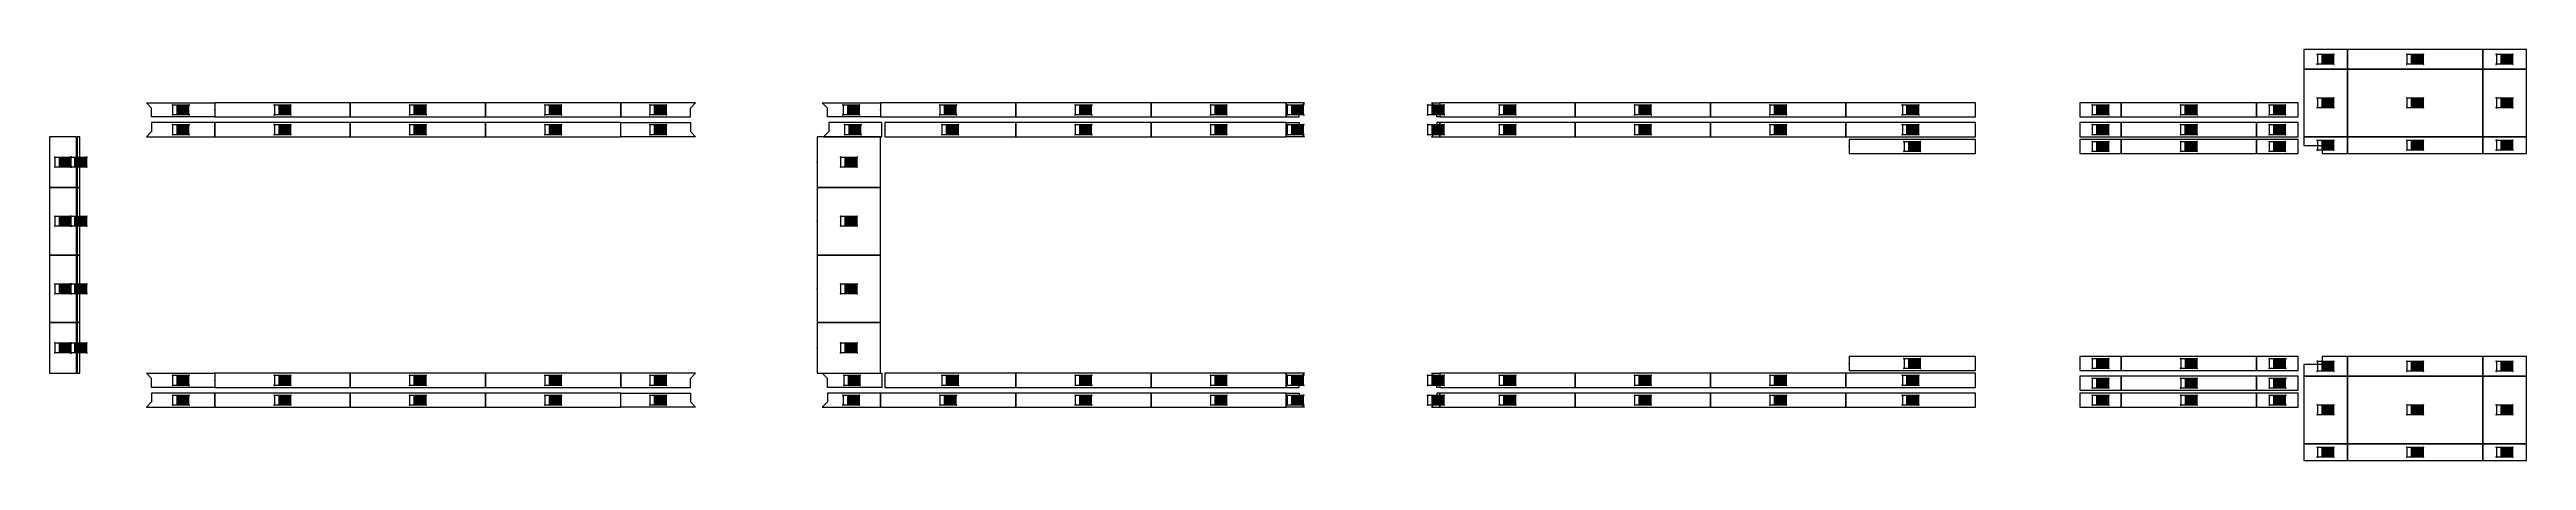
# Model space of a CAD drawing. Header units: millimetres. Extents: x -70132 to 394080, y -1879526 to 121974.
# Drawn here: x 188987 to 232927, y -121640 to -114345 of the extents above; entities that cross this region are included whole.
import ezdxf
from ezdxf.enums import TextEntityAlignment as Align

# ---------------------------------------------------------------- set-up
doc = ezdxf.new("R2010")
doc.units = ezdxf.units.MM
for name, color, linetype in [('009 - AHP_06_DATA_TEXT', 3, 'Continuous'), ('009 - AHP_06_PANEL_MAIN_COLOR_1', 3, 'Continuous'), ('009 - AHP_06_PANEL_SYMBOL_', 251, 'Continuous'), ('C0x_300HK_CODE_DEF_SUB', 250, 'Continuous')]:
    doc.layers.add(name, color=color, linetype=linetype)
doc.styles.add('Arial', font='arial.ttf', dxfattribs={"height": 1500})
doc.styles.get("Standard").update_dxf_attribs({"font": 'arial.ttf'})

# ---------------------------------------------------------------- blocks, each defined once
blk = doc.blocks.new('*U412')
at = {"layer": '009 - AHP_06_PANEL_MAIN_COLOR_1'}
blk.add_lwpolyline([(0, -125), (2400, -125), (2400, 125), (0, 125)], close=True, dxfattribs=at)
at = {"layer": '009 - AHP_06_PANEL_SYMBOL_'}
blk.add_point((0, 0), dxfattribs=at)
blk = doc.blocks.new('*U413')
at = {"layer": '009 - AHP_06_PANEL_MAIN_COLOR_1'}
blk.add_lwpolyline([(0, -125), (2400, -125), (2400, 125), (0, 125)], close=True, dxfattribs=at)
at = {"layer": '009 - AHP_06_PANEL_SYMBOL_'}
blk.add_point((0, 0), dxfattribs=at)
blk = doc.blocks.new('*U396')
at = {"layer": '009 - AHP_06_PANEL_MAIN_COLOR_1'}
blk.add_lwpolyline([(0, -125), (2400, -125), (2400, 125), (0, 125)], close=True, dxfattribs=at)
at = {"layer": '009 - AHP_06_PANEL_SYMBOL_'}
blk.add_point((0, 0), dxfattribs=at)
blk = doc.blocks.new('*U397')
at = {"layer": '009 - AHP_06_PANEL_MAIN_COLOR_1'}
blk.add_lwpolyline([(0, -125), (2400, -125), (2400, 125), (0, 125)], close=True, dxfattribs=at)
at = {"layer": '009 - AHP_06_PANEL_SYMBOL_'}
blk.add_point((0, 0), dxfattribs=at)
blk = doc.blocks.new('*U398')
at = {"layer": '009 - AHP_06_PANEL_MAIN_COLOR_1'}
blk.add_lwpolyline([(0, -125), (2400, -125), (2400, 125), (0, 125)], close=True, dxfattribs=at)
at = {"layer": '009 - AHP_06_PANEL_SYMBOL_'}
blk.add_point((0, 0), dxfattribs=at)
blk = doc.blocks.new('*U399')
at = {"layer": '009 - AHP_06_PANEL_MAIN_COLOR_1'}
blk.add_lwpolyline([(0, -125), (2400, -125), (2400, 125), (0, 125)], close=True, dxfattribs=at)
at = {"layer": '009 - AHP_06_PANEL_SYMBOL_'}
blk.add_point((0, 0), dxfattribs=at)
blk = doc.blocks.new('*U197')
at = {"layer": '009 - AHP_06_PANEL_MAIN_COLOR_1'}
blk.add_lwpolyline([(1217, -250), (0, -250), (0, 0), (1125, 0), (1125, -158)], close=True, dxfattribs=at)
blk = doc.blocks.new('*U198')
at = {"layer": '009 - AHP_06_PANEL_MAIN_COLOR_1'}
blk.add_lwpolyline([(1217, 250), (0, 250), (0, 0), (1125, 0), (1125, 158)], close=True, dxfattribs=at)
blk = doc.blocks.new('*U199')
at = {"layer": '009 - AHP_06_PANEL_MAIN_COLOR_1'}
blk.add_lwpolyline([(1327, 250), (0, 250), (0, 0), (1235, 0), (1235, 158)], close=True, dxfattribs=at)
blk = doc.blocks.new('*U200')
at = {"layer": '009 - AHP_06_PANEL_MAIN_COLOR_1'}
blk.add_lwpolyline([(1327, -250), (0, -250), (0, 0), (1235, 0), (1235, -158)], close=True, dxfattribs=at)
blk = doc.blocks.new('*U400')
at = {"layer": '009 - AHP_06_PANEL_MAIN_COLOR_1'}
blk.add_lwpolyline([(0, -125), (2400, -125), (2400, 125), (0, 125)], close=True, dxfattribs=at)
at = {"layer": '009 - AHP_06_PANEL_SYMBOL_'}
blk.add_point((0, 0), dxfattribs=at)
blk = doc.blocks.new('*U401')
at = {"layer": '009 - AHP_06_PANEL_MAIN_COLOR_1'}
blk.add_lwpolyline([(0, -125), (2400, -125), (2400, 125), (0, 125)], close=True, dxfattribs=at)
at = {"layer": '009 - AHP_06_PANEL_SYMBOL_'}
blk.add_point((0, 0), dxfattribs=at)
blk = doc.blocks.new('*U402')
at = {"layer": '009 - AHP_06_PANEL_MAIN_COLOR_1'}
blk.add_lwpolyline([(0, -125), (2400, -125), (2400, 125), (0, 125)], close=True, dxfattribs=at)
at = {"layer": '009 - AHP_06_PANEL_SYMBOL_'}
blk.add_point((0, 0), dxfattribs=at)
blk = doc.blocks.new('*U403')
at = {"layer": '009 - AHP_06_PANEL_MAIN_COLOR_1'}
blk.add_lwpolyline([(0, -125), (2325, -125), (2325, 125), (0, 125)], close=True, dxfattribs=at)
at = {"layer": '009 - AHP_06_PANEL_SYMBOL_'}
blk.add_point((0, 0), dxfattribs=at)
blk = doc.blocks.new('*U201')
at = {"layer": '009 - AHP_06_PANEL_MAIN_COLOR_1'}
blk.add_lwpolyline([(1034, -250), (0, -250), (0, 0), (942, 0), (942, -158)], close=True, dxfattribs=at)
blk = doc.blocks.new('*U202')
at = {"layer": '009 - AHP_06_PANEL_MAIN_COLOR_1'}
blk.add_lwpolyline([(1034, 250), (0, 250), (0, 0), (942, 0), (942, 158)], close=True, dxfattribs=at)
blk = doc.blocks.new('*U205')
at = {"layer": '009 - AHP_06_PANEL_MAIN_COLOR_1'}
blk.add_lwpolyline([(322, 250), (0, 250), (0, 0), (230, 0), (230, 158)], close=True, dxfattribs=at)
blk = doc.blocks.new('*U206')
at = {"layer": '009 - AHP_06_PANEL_MAIN_COLOR_1'}
blk.add_lwpolyline([(322, -250), (0, -250), (0, 0), (230, 0), (230, -158)], close=True, dxfattribs=at)
blk = doc.blocks.new('*U368')
at = {"layer": '009 - AHP_06_PANEL_MAIN_COLOR_1'}
blk.add_lwpolyline([(0, -125), (2400, -125), (2400, 125), (0, 125)], close=True, dxfattribs=at)
at = {"layer": '009 - AHP_06_PANEL_SYMBOL_'}
blk.add_point((0, 0), dxfattribs=at)
blk = doc.blocks.new('*U369')
at = {"layer": '009 - AHP_06_PANEL_MAIN_COLOR_1'}
blk.add_lwpolyline([(0, -125), (2400, -125), (2400, 125), (0, 125)], close=True, dxfattribs=at)
at = {"layer": '009 - AHP_06_PANEL_SYMBOL_'}
blk.add_point((0, 0), dxfattribs=at)
blk = doc.blocks.new('*U370')
at = {"layer": '009 - AHP_06_PANEL_MAIN_COLOR_1'}
blk.add_lwpolyline([(0, -125), (2400, -125), (2400, 125), (0, 125)], close=True, dxfattribs=at)
at = {"layer": '009 - AHP_06_PANEL_SYMBOL_'}
blk.add_point((0, 0), dxfattribs=at)
blk = doc.blocks.new('*U371')
at = {"layer": '009 - AHP_06_PANEL_MAIN_COLOR_1'}
blk.add_lwpolyline([(0, -125), (2400, -125), (2400, 125), (0, 125)], close=True, dxfattribs=at)
at = {"layer": '009 - AHP_06_PANEL_SYMBOL_'}
blk.add_point((0, 0), dxfattribs=at)
blk = doc.blocks.new('*U379')
at = {"layer": '009 - AHP_06_PANEL_MAIN_COLOR_1'}
blk.add_lwpolyline([(0, -125), (2400, -125), (2400, 125), (0, 125)], close=True, dxfattribs=at)
at = {"layer": '009 - AHP_06_PANEL_SYMBOL_'}
blk.add_point((0, 0), dxfattribs=at)
blk = doc.blocks.new('*U380')
at = {"layer": '009 - AHP_06_PANEL_MAIN_COLOR_1'}
blk.add_lwpolyline([(0, -125), (2400, -125), (2400, 125), (0, 125)], close=True, dxfattribs=at)
at = {"layer": '009 - AHP_06_PANEL_SYMBOL_'}
blk.add_point((0, 0), dxfattribs=at)
blk = doc.blocks.new('*U381')
at = {"layer": '009 - AHP_06_PANEL_MAIN_COLOR_1'}
blk.add_lwpolyline([(0, -125), (2300, -125), (2300, 125), (0, 125)], close=True, dxfattribs=at)
at = {"layer": '009 - AHP_06_PANEL_SYMBOL_'}
blk.add_point((0, 0), dxfattribs=at)
blk = doc.blocks.new('*U382')
at = {"layer": '009 - AHP_06_PANEL_MAIN_COLOR_1'}
blk.add_lwpolyline([(0, -125), (2300, -125), (2300, 125), (0, 125)], close=True, dxfattribs=at)
at = {"layer": '009 - AHP_06_PANEL_SYMBOL_'}
blk.add_point((0, 0), dxfattribs=at)
blk = doc.blocks.new('*U191')
at = {"layer": '009 - AHP_06_PANEL_MAIN_COLOR_1'}
blk.add_lwpolyline([(147, -250), (0, -250), (0, 0), (55, 0), (55, -158)], close=True, dxfattribs=at)
blk = doc.blocks.new('*U190')
at = {"layer": '009 - AHP_06_PANEL_MAIN_COLOR_1'}
blk.add_lwpolyline([(147, 250), (0, 250), (0, 0), (55, 0), (55, 158)], close=True, dxfattribs=at)
blk = doc.blocks.new('*U383')
at = {"layer": '009 - AHP_06_PANEL_MAIN_COLOR_1'}
blk.add_lwpolyline([(0, -125), (2240, -125), (2240, 125), (0, 125)], close=True, dxfattribs=at)
at = {"layer": '009 - AHP_06_PANEL_SYMBOL_'}
blk.add_point((0, 0), dxfattribs=at)
blk = doc.blocks.new('*U384')
at = {"layer": '009 - AHP_06_PANEL_MAIN_COLOR_1'}
blk.add_lwpolyline([(0, -125), (2400, -125), (2400, 125), (0, 125)], close=True, dxfattribs=at)
at = {"layer": '009 - AHP_06_PANEL_SYMBOL_'}
blk.add_point((0, 0), dxfattribs=at)
blk = doc.blocks.new('*U372')
at = {"layer": '009 - AHP_06_PANEL_MAIN_COLOR_1'}
blk.add_lwpolyline([(0, -125), (2400, -125), (2400, 125), (0, 125)], close=True, dxfattribs=at)
at = {"layer": '009 - AHP_06_PANEL_SYMBOL_'}
blk.add_point((0, 0), dxfattribs=at)
blk = doc.blocks.new('*U373')
at = {"layer": '009 - AHP_06_PANEL_MAIN_COLOR_1'}
blk.add_lwpolyline([(0, -125), (737, -125), (737, 125), (0, 125)], close=True, dxfattribs=at)
at = {"layer": '009 - AHP_06_PANEL_SYMBOL_'}
blk.add_point((0, 0), dxfattribs=at)
blk = doc.blocks.new('*U374')
at = {"layer": '009 - AHP_06_PANEL_MAIN_COLOR_1'}
blk.add_lwpolyline([(0, -125), (737, -125), (737, 125), (0, 125)], close=True, dxfattribs=at)
at = {"layer": '009 - AHP_06_PANEL_SYMBOL_'}
blk.add_point((0, 0), dxfattribs=at)
blk = doc.blocks.new('*U375')
at = {"layer": '009 - AHP_06_PANEL_MAIN_COLOR_1'}
blk.add_lwpolyline([(0, -125), (737, -125), (737, 125), (0, 125)], close=True, dxfattribs=at)
at = {"layer": '009 - AHP_06_PANEL_SYMBOL_'}
blk.add_point((0, 0), dxfattribs=at)
blk = doc.blocks.new('*U376')
at = {"layer": '009 - AHP_06_PANEL_MAIN_COLOR_1'}
blk.add_lwpolyline([(0, -125), (737, -125), (737, 125), (0, 125)], close=True, dxfattribs=at)
at = {"layer": '009 - AHP_06_PANEL_SYMBOL_'}
blk.add_point((0, 0), dxfattribs=at)
blk = doc.blocks.new('*U377')
at = {"layer": '009 - AHP_06_PANEL_MAIN_COLOR_1'}
blk.add_lwpolyline([(0, -125), (2400, -125), (2400, 125), (0, 125)], close=True, dxfattribs=at)
at = {"layer": '009 - AHP_06_PANEL_SYMBOL_'}
blk.add_point((0, 0), dxfattribs=at)
blk = doc.blocks.new('*U378')
at = {"layer": '009 - AHP_06_PANEL_MAIN_COLOR_1'}
blk.add_lwpolyline([(0, -125), (737, -125), (737, 125), (0, 125)], close=True, dxfattribs=at)
at = {"layer": '009 - AHP_06_PANEL_SYMBOL_'}
blk.add_point((0, 0), dxfattribs=at)
blk = doc.blocks.new('*U360')
at = {"layer": '009 - AHP_06_PANEL_MAIN_COLOR_1'}
blk.add_lwpolyline([(0, -125), (737, -125), (737, 125), (0, 125)], close=True, dxfattribs=at)
at = {"layer": '009 - AHP_06_PANEL_SYMBOL_'}
blk.add_point((0, 0), dxfattribs=at)
blk = doc.blocks.new('*U361')
blk.add_point((0, 0))
at = {"layer": '009 - AHP_06_PANEL_MAIN_COLOR_1'}
blk.add_lwpolyline([(-1200, -600), (1200, -600), (1200, 600), (-1200, 600)], close=True, dxfattribs=at)
blk = doc.blocks.new('*U362')
blk.add_point((0, 0))
at = {"layer": '009 - AHP_06_PANEL_MAIN_COLOR_1'}
blk.add_lwpolyline([(-1200, -150), (1200, -150), (1200, 150), (-1200, 150)], close=True, dxfattribs=at)
blk = doc.blocks.new('*U363')
blk.add_point((0, 0))
at = {"layer": '009 - AHP_06_PANEL_MAIN_COLOR_1'}
blk.add_lwpolyline([(-1200, -173.5), (1200, -173.5), (1200, 173.5), (-1200, 173.5)], close=True, dxfattribs=at)
blk = doc.blocks.new('*U364')
at = {"layer": '009 - AHP_06_PANEL_MAIN_COLOR_1'}
blk.add_lwpolyline([(0, -173.5), (775, -173.5), (775, 173.5), (0, 173.5)], close=True, dxfattribs=at)
at = {"layer": '009 - AHP_06_PANEL_SYMBOL_'}
blk.add_point((0, 0), dxfattribs=at)
blk = doc.blocks.new('*U352')
at = {"layer": '009 - AHP_06_PANEL_MAIN_COLOR_1'}
blk.add_lwpolyline([(0, -600), (775, -600), (775, 600), (0, 600)], close=True, dxfattribs=at)
at = {"layer": '009 - AHP_06_PANEL_SYMBOL_'}
blk.add_point((0, 0), dxfattribs=at)
blk = doc.blocks.new('*U353')
at = {"layer": '009 - AHP_06_PANEL_MAIN_COLOR_1'}
blk.add_lwpolyline([(0, -150), (775, -150), (775, 150), (0, 150)], close=True, dxfattribs=at)
at = {"layer": '009 - AHP_06_PANEL_SYMBOL_'}
blk.add_point((0, 0), dxfattribs=at)
blk = doc.blocks.new('*U354')
at = {"layer": '009 - AHP_06_PANEL_MAIN_COLOR_1'}
blk.add_lwpolyline([(0, -173.5), (775, -173.5), (775, 173.5), (0, 173.5)], close=True, dxfattribs=at)
at = {"layer": '009 - AHP_06_PANEL_SYMBOL_'}
blk.add_point((0, 0), dxfattribs=at)
blk = doc.blocks.new('*U355')
at = {"layer": '009 - AHP_06_PANEL_MAIN_COLOR_1'}
blk.add_lwpolyline([(0, -600), (775, -600), (775, 600), (0, 600)], close=True, dxfattribs=at)
at = {"layer": '009 - AHP_06_PANEL_SYMBOL_'}
blk.add_point((0, 0), dxfattribs=at)
blk = doc.blocks.new('*U356')
at = {"layer": '009 - AHP_06_PANEL_MAIN_COLOR_1'}
blk.add_lwpolyline([(0, -125), (2400, -125), (2400, 125), (0, 125)], close=True, dxfattribs=at)
at = {"layer": '009 - AHP_06_PANEL_SYMBOL_'}
blk.add_point((0, 0), dxfattribs=at)
blk = doc.blocks.new('*U357')
at = {"layer": '009 - AHP_06_PANEL_MAIN_COLOR_1'}
blk.add_lwpolyline([(0, -125), (2400, -125), (2400, 125), (0, 125)], close=True, dxfattribs=at)
at = {"layer": '009 - AHP_06_PANEL_SYMBOL_'}
blk.add_point((0, 0), dxfattribs=at)
blk = doc.blocks.new('*U358')
at = {"layer": '009 - AHP_06_PANEL_MAIN_COLOR_1'}
blk.add_lwpolyline([(0, -125), (2400, -125), (2400, 125), (0, 125)], close=True, dxfattribs=at)
at = {"layer": '009 - AHP_06_PANEL_SYMBOL_'}
blk.add_point((0, 0), dxfattribs=at)
blk = doc.blocks.new('*U359')
at = {"layer": '009 - AHP_06_PANEL_MAIN_COLOR_1'}
blk.add_lwpolyline([(0, -125), (2400, -125), (2400, 125), (0, 125)], close=True, dxfattribs=at)
at = {"layer": '009 - AHP_06_PANEL_SYMBOL_'}
blk.add_point((0, 0), dxfattribs=at)
blk = doc.blocks.new('*U460')
at = {"layer": '009 - AHP_06_PANEL_MAIN_COLOR_1'}
blk.add_lwpolyline([(0, -125), (2400, -125), (2400, 125), (0, 125)], close=True, dxfattribs=at)
at = {"layer": '009 - AHP_06_PANEL_SYMBOL_'}
blk.add_point((0, 0), dxfattribs=at)
blk = doc.blocks.new('*U461')
at = {"layer": '009 - AHP_06_PANEL_MAIN_COLOR_1'}
blk.add_lwpolyline([(0, -125), (2400, -125), (2400, 125), (0, 125)], close=True, dxfattribs=at)
at = {"layer": '009 - AHP_06_PANEL_SYMBOL_'}
blk.add_point((0, 0), dxfattribs=at)
blk = doc.blocks.new('*U462')
at = {"layer": '009 - AHP_06_PANEL_MAIN_COLOR_1'}
blk.add_lwpolyline([(0, -125), (2300, -125), (2300, 125), (0, 125)], close=True, dxfattribs=at)
at = {"layer": '009 - AHP_06_PANEL_SYMBOL_'}
blk.add_point((0, 0), dxfattribs=at)
blk = doc.blocks.new('*U463')
at = {"layer": '009 - AHP_06_PANEL_MAIN_COLOR_1'}
blk.add_lwpolyline([(0, -125), (2300, -125), (2300, 125), (0, 125)], close=True, dxfattribs=at)
at = {"layer": '009 - AHP_06_PANEL_SYMBOL_'}
blk.add_point((0, 0), dxfattribs=at)
blk = doc.blocks.new('*U464')
at = {"layer": '009 - AHP_06_PANEL_MAIN_COLOR_1'}
blk.add_lwpolyline([(0, -125), (2240, -125), (2240, 125), (0, 125)], close=True, dxfattribs=at)
at = {"layer": '009 - AHP_06_PANEL_SYMBOL_'}
blk.add_point((0, 0), dxfattribs=at)
blk = doc.blocks.new('*U471')
at = {"layer": '009 - AHP_06_PANEL_MAIN_COLOR_1'}
blk.add_lwpolyline([(0, -125), (2400, -125), (2400, 125), (0, 125)], close=True, dxfattribs=at)
at = {"layer": '009 - AHP_06_PANEL_SYMBOL_'}
blk.add_point((0, 0), dxfattribs=at)
blk = doc.blocks.new('*U472')
at = {"layer": '009 - AHP_06_PANEL_MAIN_COLOR_1'}
blk.add_lwpolyline([(0, -125), (2400, -125), (2400, 125), (0, 125)], close=True, dxfattribs=at)
at = {"layer": '009 - AHP_06_PANEL_SYMBOL_'}
blk.add_point((0, 0), dxfattribs=at)
blk = doc.blocks.new('*U473')
at = {"layer": '009 - AHP_06_PANEL_MAIN_COLOR_1'}
blk.add_lwpolyline([(0, -125), (737, -125), (737, 125), (0, 125)], close=True, dxfattribs=at)
at = {"layer": '009 - AHP_06_PANEL_SYMBOL_'}
blk.add_point((0, 0), dxfattribs=at)
blk = doc.blocks.new('*U474')
at = {"layer": '009 - AHP_06_PANEL_MAIN_COLOR_1'}
blk.add_lwpolyline([(0, -125), (737, -125), (737, 125), (0, 125)], close=True, dxfattribs=at)
at = {"layer": '009 - AHP_06_PANEL_SYMBOL_'}
blk.add_point((0, 0), dxfattribs=at)
blk = doc.blocks.new('*U475')
at = {"layer": '009 - AHP_06_PANEL_MAIN_COLOR_1'}
blk.add_lwpolyline([(0, -125), (737, -125), (737, 125), (0, 125)], close=True, dxfattribs=at)
at = {"layer": '009 - AHP_06_PANEL_SYMBOL_'}
blk.add_point((0, 0), dxfattribs=at)
blk = doc.blocks.new('*U465')
at = {"layer": '009 - AHP_06_PANEL_MAIN_COLOR_1'}
blk.add_lwpolyline([(0, -125), (737, -125), (737, 125), (0, 125)], close=True, dxfattribs=at)
at = {"layer": '009 - AHP_06_PANEL_SYMBOL_'}
blk.add_point((0, 0), dxfattribs=at)
blk = doc.blocks.new('*U466')
at = {"layer": '009 - AHP_06_PANEL_MAIN_COLOR_1'}
blk.add_lwpolyline([(0, -125), (2400, -125), (2400, 125), (0, 125)], close=True, dxfattribs=at)
at = {"layer": '009 - AHP_06_PANEL_SYMBOL_'}
blk.add_point((0, 0), dxfattribs=at)
blk = doc.blocks.new('*U467')
at = {"layer": '009 - AHP_06_PANEL_MAIN_COLOR_1'}
blk.add_lwpolyline([(0, -125), (737, -125), (737, 125), (0, 125)], close=True, dxfattribs=at)
at = {"layer": '009 - AHP_06_PANEL_SYMBOL_'}
blk.add_point((0, 0), dxfattribs=at)
blk = doc.blocks.new('*U470')
at = {"layer": '009 - AHP_06_PANEL_MAIN_COLOR_1'}
blk.add_lwpolyline([(0, -125), (737, -125), (737, 125), (0, 125)], close=True, dxfattribs=at)
at = {"layer": '009 - AHP_06_PANEL_SYMBOL_'}
blk.add_point((0, 0), dxfattribs=at)
blk = doc.blocks.new('*U233')
blk.add_point((0, 0))
at = {"layer": '009 - AHP_06_PANEL_MAIN_COLOR_1'}
blk.add_lwpolyline([(-1200, -148.5), (1200, -148.5), (1200, 148.5), (-1200, 148.5)], close=True, dxfattribs=at)
blk = doc.blocks.new('*U234')
at = {"layer": '009 - AHP_06_PANEL_MAIN_COLOR_1'}
blk.add_lwpolyline([(0, -148.5), (775, -148.5), (775, 148.5), (0, 148.5)], close=True, dxfattribs=at)
at = {"layer": '009 - AHP_06_PANEL_SYMBOL_'}
blk.add_point((0, 0), dxfattribs=at)
blk = doc.blocks.new('*U235')
at = {"layer": '009 - AHP_06_PANEL_MAIN_COLOR_1'}
blk.add_lwpolyline([(0, -148.5), (775, -148.5), (775, 148.5), (0, 148.5)], close=True, dxfattribs=at)
at = {"layer": '009 - AHP_06_PANEL_SYMBOL_'}
blk.add_point((0, 0), dxfattribs=at)
blk = doc.blocks.new('*U236')
blk.add_point((0, 0))
at = {"layer": '009 - AHP_06_PANEL_MAIN_COLOR_1'}
blk.add_lwpolyline([(-1200, -600), (1200, -600), (1200, 600), (-1200, 600)], close=True, dxfattribs=at)
blk = doc.blocks.new('*U218')
at = {"layer": '009 - AHP_06_PANEL_MAIN_COLOR_1'}
blk.add_lwpolyline([(0, -600), (775, -600), (775, 600), (0, 600)], close=True, dxfattribs=at)
at = {"layer": '009 - AHP_06_PANEL_SYMBOL_'}
blk.add_point((0, 0), dxfattribs=at)
blk = doc.blocks.new('*U219')
at = {"layer": '009 - AHP_06_PANEL_MAIN_COLOR_1'}
blk.add_lwpolyline([(0, -600), (775, -600), (775, 600), (0, 600)], close=True, dxfattribs=at)
at = {"layer": '009 - AHP_06_PANEL_SYMBOL_'}
blk.add_point((0, 0), dxfattribs=at)
blk = doc.blocks.new('*U231')
blk.add_point((0, 0))
at = {"layer": '009 - AHP_06_PANEL_MAIN_COLOR_1'}
blk.add_lwpolyline([(-1200, -175), (1200, -175), (1200, 175), (-1200, 175)], close=True, dxfattribs=at)
blk = doc.blocks.new('*U232')
at = {"layer": '009 - AHP_06_PANEL_MAIN_COLOR_1'}
blk.add_lwpolyline([(0, -175), (775, -175), (775, 175), (0, 175)], close=True, dxfattribs=at)
at = {"layer": '009 - AHP_06_PANEL_SYMBOL_'}
blk.add_point((0, 0), dxfattribs=at)
blk = doc.blocks.new('*U487')
at = {"layer": '009 - AHP_06_PANEL_MAIN_COLOR_1'}
blk.add_lwpolyline([(0, -450), (480, -450), (480, 450), (0, 450)], close=True, dxfattribs=at)
at = {"layer": '009 - AHP_06_PANEL_SYMBOL_'}
blk.add_point((0, 0), dxfattribs=at)
blk = doc.blocks.new('*U494')
at = {"layer": '009 - AHP_06_PANEL_MAIN_COLOR_1'}
blk.add_lwpolyline([(0, -600), (1121, -600), (1121, 600), (0, 600)], close=True, dxfattribs=at)
at = {"layer": '009 - AHP_06_PANEL_SYMBOL_'}
blk.add_point((0, 0), dxfattribs=at)
blk = doc.blocks.new('*U329')
at = {"layer": '009 - AHP_06_PANEL_MAIN_COLOR_1'}
blk.add_lwpolyline([(0, -125), (2400, -125), (2400, 125), (0, 125)], close=True, dxfattribs=at)
at = {"layer": '009 - AHP_06_PANEL_SYMBOL_'}
blk.add_point((0, 0), dxfattribs=at)
blk = doc.blocks.new('*U301')
at = {"layer": '009 - AHP_06_PANEL_MAIN_COLOR_1'}
blk.add_lwpolyline([(0, -125), (2400, -125), (2400, 125), (0, 125)], close=True, dxfattribs=at)
at = {"layer": '009 - AHP_06_PANEL_SYMBOL_'}
blk.add_point((0, 0), dxfattribs=at)
blk = doc.blocks.new('*U302')
at = {"layer": '009 - AHP_06_PANEL_MAIN_COLOR_1'}
blk.add_lwpolyline([(0, -125), (2400, -125), (2400, 125), (0, 125)], close=True, dxfattribs=at)
at = {"layer": '009 - AHP_06_PANEL_SYMBOL_'}
blk.add_point((0, 0), dxfattribs=at)
blk = doc.blocks.new('*U303')
at = {"layer": '009 - AHP_06_PANEL_MAIN_COLOR_1'}
blk.add_lwpolyline([(0, -125), (2400, -125), (2400, 125), (0, 125)], close=True, dxfattribs=at)
at = {"layer": '009 - AHP_06_PANEL_SYMBOL_'}
blk.add_point((0, 0), dxfattribs=at)
blk = doc.blocks.new('*U304')
at = {"layer": '009 - AHP_06_PANEL_MAIN_COLOR_1'}
blk.add_lwpolyline([(0, -125), (2400, -125), (2400, 125), (0, 125)], close=True, dxfattribs=at)
at = {"layer": '009 - AHP_06_PANEL_SYMBOL_'}
blk.add_point((0, 0), dxfattribs=at)
blk = doc.blocks.new('*U305')
at = {"layer": '009 - AHP_06_PANEL_MAIN_COLOR_1'}
blk.add_lwpolyline([(0, -125), (2400, -125), (2400, 125), (0, 125)], close=True, dxfattribs=at)
at = {"layer": '009 - AHP_06_PANEL_SYMBOL_'}
blk.add_point((0, 0), dxfattribs=at)
blk = doc.blocks.new('*U306')
at = {"layer": '009 - AHP_06_PANEL_MAIN_COLOR_1'}
blk.add_lwpolyline([(0, -125), (2400, -125), (2400, 125), (0, 125)], close=True, dxfattribs=at)
at = {"layer": '009 - AHP_06_PANEL_SYMBOL_'}
blk.add_point((0, 0), dxfattribs=at)
blk = doc.blocks.new('*U307')
at = {"layer": '009 - AHP_06_PANEL_MAIN_COLOR_1'}
blk.add_lwpolyline([(0, -125), (2400, -125), (2400, 125), (0, 125)], close=True, dxfattribs=at)
at = {"layer": '009 - AHP_06_PANEL_SYMBOL_'}
blk.add_point((0, 0), dxfattribs=at)
blk = doc.blocks.new('*U341')
at = {"layer": '009 - AHP_06_PANEL_MAIN_COLOR_1'}
blk.add_lwpolyline([(0, -125), (2400, -125), (2400, 125), (0, 125)], close=True, dxfattribs=at)
at = {"layer": '009 - AHP_06_PANEL_SYMBOL_'}
blk.add_point((0, 0), dxfattribs=at)
blk = doc.blocks.new('*U342')
at = {"layer": '009 - AHP_06_PANEL_MAIN_COLOR_1'}
blk.add_lwpolyline([(0, -125), (2400, -125), (2400, 125), (0, 125)], close=True, dxfattribs=at)
at = {"layer": '009 - AHP_06_PANEL_SYMBOL_'}
blk.add_point((0, 0), dxfattribs=at)
blk = doc.blocks.new('*U343')
at = {"layer": '009 - AHP_06_PANEL_MAIN_COLOR_1'}
blk.add_lwpolyline([(0, -125), (2325, -125), (2325, 125), (0, 125)], close=True, dxfattribs=at)
at = {"layer": '009 - AHP_06_PANEL_SYMBOL_'}
blk.add_point((0, 0), dxfattribs=at)
blk = doc.blocks.new('*U314')
at = {"layer": '009 - AHP_06_PANEL_MAIN_COLOR_1'}
blk.add_lwpolyline([(0, -125), (2400, -125), (2400, 125), (0, 125)], close=True, dxfattribs=at)
at = {"layer": '009 - AHP_06_PANEL_SYMBOL_'}
blk.add_point((0, 0), dxfattribs=at)
blk = doc.blocks.new('*U216')
at = {"layer": '009 - AHP_06_PANEL_MAIN_COLOR_1'}
blk.add_lwpolyline([(1059, -250), (0, -250), (0, 0), (967, 0), (967, -158)], close=True, dxfattribs=at)
blk = doc.blocks.new('*U315')
at = {"layer": '009 - AHP_06_PANEL_MAIN_COLOR_1'}
blk.add_lwpolyline([(0, -125), (2400, -125), (2400, 125), (0, 125)], close=True, dxfattribs=at)
at = {"layer": '009 - AHP_06_PANEL_SYMBOL_'}
blk.add_point((0, 0), dxfattribs=at)
blk = doc.blocks.new('*U316')
at = {"layer": '009 - AHP_06_PANEL_MAIN_COLOR_1'}
blk.add_lwpolyline([(0, -125), (2400, -125), (2400, 125), (0, 125)], close=True, dxfattribs=at)
at = {"layer": '009 - AHP_06_PANEL_SYMBOL_'}
blk.add_point((0, 0), dxfattribs=at)
blk = doc.blocks.new('*U486')
at = {"layer": '009 - AHP_06_PANEL_MAIN_COLOR_1'}
blk.add_lwpolyline([(0, -600), (480, -600), (480, 600), (0, 600)], close=True, dxfattribs=at)
at = {"layer": '009 - AHP_06_PANEL_SYMBOL_'}
blk.add_point((0, 0), dxfattribs=at)
blk = doc.blocks.new('*U489')
at = {"layer": '009 - AHP_06_PANEL_MAIN_COLOR_1'}
blk.add_lwpolyline([(0, -450), (50, -450), (50, 450), (0, 450)], close=True, dxfattribs=at)
at = {"layer": '009 - AHP_06_PANEL_SYMBOL_'}
blk.add_point((0, 0), dxfattribs=at)
blk = doc.blocks.new('*U490')
at = {"layer": '009 - AHP_06_PANEL_MAIN_COLOR_1'}
blk.add_lwpolyline([(0, -600), (50, -600), (50, 600), (0, 600)], close=True, dxfattribs=at)
at = {"layer": '009 - AHP_06_PANEL_SYMBOL_'}
blk.add_point((0, 0), dxfattribs=at)
blk = doc.blocks.new('*U493')
at = {"layer": '009 - AHP_06_PANEL_MAIN_COLOR_1'}
blk.add_lwpolyline([(0, -450), (1121, -450), (1121, 450), (0, 450)], close=True, dxfattribs=at)
at = {"layer": '009 - AHP_06_PANEL_SYMBOL_'}
blk.add_point((0, 0), dxfattribs=at)
blk = doc.blocks.new('000_CKST-FAMELINE_CEILING06_CODE_PANEL')
at = {"layer": 'C0x_300HK_CODE_DEF_SUB', "color": 0}
for points in [[(-3000, 4885), (-2775, 4885), (-2775, 5110), (-3000, 5110)], [(-2775, 1435), (2775, 1435), (2775, 4885), (-2775, 4885)], [(-2775, 1885), (2775, 1885), (2775, 2335), (-2775, 2335)], [(-2775, 1435), (2775, 1435), (2775, 1885), (-2775, 1885)], [(-2775, 985), (2775, 985), (2775, 1435), (-2775, 1435)], [(-2775, 535), (2775, 535), (2775, 985), (-2775, 985)], [(-2775, 85), (2775, 85), (2775, 535), (-2775, 535)], [(-2775, -365), (2775, -365), (2775, 85), (-2775, 85)], [(2775, 4885), (3000, 4885), (3000, 5110), (2775, 5110)], [(-3000, -5110), (-2775, -5110), (-2775, -4885), (-3000, -4885)], [(-2775, -815), (2775, -815), (2775, -365), (-2775, -365)], [(-2775, -1265), (2775, -1265), (2775, -815), (-2775, -815)], [(-2775, -1715), (2775, -1715), (2775, -1265), (-2775, -1265)], [(-2775, -2165), (2775, -2165), (2775, -1715), (-2775, -1715)], [(-2775, -2615), (2775, -2615), (2775, -2165), (-2775, -2165)], [(-2775, -3065), (2775, -3065), (2775, -2615), (-2775, -2615)], [(-2775, -3515), (2775, -3515), (2775, -3065), (-2775, -3065)], [(-2775, -3965), (2775, -3965), (2775, -3515), (-2775, -3515)], [(-2775, -4415), (2775, -4415), (2775, -3965), (-2775, -3965)], [(-2775, -4865), (2775, -4865), (2775, -4415), (-2775, -4415)], [(2775, -5110), (3000, -5110), (3000, -4885), (2775, -4885)]]:
    blk.add_lwpolyline(points, close=True, dxfattribs=at)
at = {"layer": 'C0x_300HK_CODE_DEF_SUB', "color": 0, "style": 'Arial'}
for s, p in [('panel_code_name', (-2625, 4580)), ('panel_matt_type', (-2625, 2030)), ('panel_no', (-2625, 1580)), ('panel_name', (-2625, 1130)), ('panel_length', (-2625, 680)), ('panel_length_1', (-2625, 230)), ('panel_length_2', (-2625, -220)), (':', (17, 4580)), (':', (17, 2030)), (':', (17, 1580)), (':', (17, 1130)), (':', (17, 680)), (':', (17, 211)), ('panel_width', (-2625, -670)), ('panel_width_2', (-2625, -1120)), ('panel_width_3', (-2625, -1570)), ('panel_color', (-2625, -2020)), ('panel_shape', (-2625, -2470)), ('panel_add-on', (-2625, -2920)), ('panel_date-create', (-2625, -3370)), ('panel_station', (-2625, -3820)), ('panel_level', (-2625, -4270)), ('panel_zone', (-2625, -4720)), (':', (17, -220)), (':', (17, -670)), (':', (17, -1120)), (':', (17, -1570)), (':', (17, -2020)), (':', (17, -2470)), (':', (17, -2920)), (':', (17, -3370)), (':', (17, -3820)), (':', (17, -4270)), (':', (17, -4720))]:
    blk.add_text(s, height=225, dxfattribs=at).set_placement(p)
at = {"layer": 'C0x_300HK_CODE_DEF_SUB', "color": 0, "lineweight": 30, "flags": 104}
blk.add_attdef('panel_code_name', text='', height=225, dxfattribs=at).set_placement((179, 4805), align=Align.TOP_LEFT)
at = {"layer": 'C0x_300HK_CODE_DEF_SUB', "color": 0, "style": 'Arial'}
for tag, p in [('panel_matt_type', (179, 2030)), ('panel_no', (179, 1580)), ('panel_name', (179, 1130)), ('panel_length', (179, 680)), ('panel_length_2', (179, 230)), ('panel_length_3', (179, -220)), ('panel_width', (179, -670)), ('panel_width_2', (179, -1120)), ('panel_width_3', (179, -1570)), ('panel_color', (179, -2020)), ('panel_shape', (179, -2470)), ('panel_add-on', (179, -2920)), ('panel_date-create', (179, -3370)), ('panel_station', (179, -3820)), ('panel_level', (179, -4270)), ('panel_zone', (179, -4720))]:
    blk.add_attdef(tag, p, '', height=225, dxfattribs=at)

msp = doc.modelspace()

# ---------------------------------------------------------------- linework, layer by layer
at = {"layer": '009 - AHP_06_PANEL_MAIN_COLOR_1'}
msp.add_lwpolyline([(229752.3, -115892.3), (228977.3, -115892.3), (228977.3, -116047.3), (229302.3, -116047.3), (229302.3, -116192.3), (229752.3, -116192.3)], close=True, dxfattribs=at)
msp.add_lwpolyline([(229752.3, -119792.3), (229302.4, -119792.3), (229302.4, -119937.3), (228977.3, -119937.3), (228977.3, -120142.3), (229752.3, -120142.3), (229752.3, -119792.3)], dxfattribs=at)

# ---------------------------------------------------------------- block references
at = {"rotation": 180}
for name, p in [('*U354', (229752.3, -114518.3)), ('*U355', (229752.3, -115292.3)), ('*U197', (191922.3, -115542.3)), ('*U201', (203727.3, -115542.3)), ('*U191', (213652.3, -115542.3)), ('*U368', (216052.3, -115417.3)), ('*U375', (225739.3, -115417.3)), ('*U487', (189467.3, -116342.3)), ('*U198', (191922.3, -115642.3)), ('*U202', (203752.3, -115642.3)), ('*U190', (213652.3, -115642.3)), ('*U369', (216052.3, -115767.3)), ('*U376', (225739.3, -115767.3)), ('*U378', (225739.3, -116067.3)), ('*U486', (189467.3, -117392.3)), ('*U486', (189467.3, -118592.3)), ('*U487', (189467.3, -119642.3)), ('*U475', (225740.3, -119917.3)), ('*U197', (191922.3, -120342.3)), ('*U216', (203752.3, -120342.3)), ('*U191', (213652.3, -120342.3)), ('*U356', (216052.3, -120217.3)), ('*U465', (225740.3, -120267.3)), ('*U219', (229752.3, -120742.3)), ('*U198', (191922.3, -120442.3)), ('*U202', (203727.3, -120442.3)), ('*U190', (213652.3, -120442.3)), ('*U357', (216052.3, -120567.3)), ('*U467', (225740.3, -120567.3)), ('*U235', (229752.3, -121491.3))]:
    msp.add_blockref(name, p, dxfattribs=at)
for name, p in [('*U363', (230952.3, -114518.3)), ('*U364', (232152.3, -114518.3)), ('*U361', (230952.3, -115292.3)), ('*U352', (232152.3, -115292.3)), ('*U398', (191922.3, -115417.3)), ('*U412', (194322.3, -115417.3)), ('*U396', (196722.3, -115417.3)), ('*U199', (199122.3, -115542.3)), ('*U402', (203727.3, -115417.3)), ('*U400', (206127.3, -115417.3)), ('*U329', (208527.3, -115417.3)), ('*U205', (210927.3, -115542.3)), ('*U370', (216052.3, -115417.3)), ('*U379', (218452.3, -115417.3)), ('*U381', (220852.3, -115417.3)), ('*U384', (225739.3, -115417.3)), ('*U373', (228139.3, -115417.3)), ('*U489', (189477.3, -116342.3)), ('*U399', (191922.3, -115767.3)), ('*U413', (194322.3, -115767.3)), ('*U397', (196722.3, -115767.3)), ('*U200', (199122.3, -115642.3)), ('*U493', (202606.3, -116342.3)), ('*U403', (203802.3, -115767.3)), ('*U401', (206127.3, -115767.3)), ('*U301', (208527.3, -115767.3)), ('*U206', (210927.3, -115642.3)), ('*U371', (216052.3, -115767.3)), ('*U380', (218452.3, -115767.3)), ('*U382', (220852.3, -115767.3)), ('*U383', (220912.3, -116067.3)), ('*U372', (225739.3, -115767.3)), ('*U377', (225739.3, -116067.3)), ('*U374', (228139.3, -115767.3)), ('*U360', (228139.3, -116067.3)), ('*U362', (230952.3, -116042.3)), ('*U353', (232152.3, -116042.3)), ('*U490', (189477.3, -117392.3)), ('*U494', (202606.3, -117392.3)), ('*U490', (189477.3, -118592.3)), ('*U494', (202606.3, -118592.3)), ('*U489', (189477.3, -119642.3)), ('*U493', (202606.3, -119642.3)), ('*U464', (220912.3, -119917.3)), ('*U471', (225740.3, -119917.3)), ('*U473', (228140.3, -119917.3)), ('*U231', (230952.3, -119967.3)), ('*U232', (232152.3, -119967.3)), ('*U306', (191922.3, -120217.3)), ('*U302', (194322.3, -120217.3)), ('*U304', (196722.3, -120217.3)), ('*U199', (199122.3, -120342.3)), ('*U343', (203802.3, -120217.3)), ('*U341', (206127.3, -120217.3)), ('*U315', (208527.3, -120217.3)), ('*U205', (210927.3, -120342.3)), ('*U358', (216052.3, -120217.3)), ('*U460', (218452.3, -120217.3)), ('*U462', (220852.3, -120217.3)), ('*U472', (225740.3, -120267.3)), ('*U474', (228140.3, -120267.3)), ('*U236', (230952.3, -120742.3)), ('*U218', (232152.3, -120742.3)), ('*U307', (191922.3, -120567.3)), ('*U303', (194322.3, -120567.3)), ('*U305', (196722.3, -120567.3)), ('*U200', (199122.3, -120442.3)), ('*U314', (203727.3, -120567.3)), ('*U342', (206127.3, -120567.3)), ('*U316', (208527.3, -120567.3)), ('*U206', (210927.3, -120442.3)), ('*U359', (216052.3, -120567.3)), ('*U461', (218452.3, -120567.3)), ('*U463', (220852.3, -120567.3)), ('*U466', (225740.3, -120567.3)), ('*U470', (228140.3, -120567.3)), ('*U233', (230952.3, -121491.3)), ('*U234', (232152.3, -121491.3))]:
    msp.add_blockref(name, p)
at = {"layer": '009 - AHP_06_DATA_TEXT', "xscale": 0.03, "yscale": 0.03, "zscale": 0.03, "rotation": 90}
for p, values in [((229364.8, -114518.3), {'panel_matt_type': 'C06_STD', 'panel_length': '775', 'panel_width': '347'}), ((230952.3, -114518.3), {'panel_matt_type': 'C06_STD', 'panel_length': '2400', 'panel_width': '347'}), ((232539.8, -114518.3), {'panel_matt_type': 'C06_STD', 'panel_length': '775', 'panel_width': '347'}), ((191314, -115417.3), {'panel_length': '1216.71552577644', 'panel_width': '249.999999999985'}), ((193122.3, -115417.3), {'panel_matt_type': 'C06_STD', 'panel_length': '2400', 'panel_width': '250'}), ((195522.3, -115417.3), {'panel_matt_type': 'C06_STD', 'panel_length': '2400', 'panel_width': '250'}), ((197922.3, -115417.3), {'panel_matt_type': 'C06_STD', 'panel_length': '2400', 'panel_width': '250'}), ((199785.7, -115417.3), {'panel_length': '1326.71552577644', 'panel_width': '249.999999999985'}), ((203210.5, -115417.3), {'panel_length': '1033.71552577644', 'panel_width': '249.999999999985'}), ((204927.3, -115417.3), {'panel_matt_type': 'C06_STD', 'panel_length': '2400', 'panel_width': '250'}), ((207327.3, -115417.3), {'panel_matt_type': 'C06_STD', 'panel_length': '2400', 'panel_width': '250'}), ((209727.3, -115417.3), {'panel_matt_type': 'C06_STD', 'panel_length': '2400', 'panel_width': '250'}), ((211088.2, -115417.3), {'panel_length': '321.715525776439', 'panel_width': '249.999999999985'}), ((213579, -115417.3), {'panel_length': '146.715525776439', 'panel_width': '249.999999999985'}), ((214852.3, -115417.3), {'panel_matt_type': 'C06_STD', 'panel_length': '2400', 'panel_width': '250'}), ((217252.3, -115417.3), {'panel_matt_type': 'C06_STD', 'panel_length': '2400', 'panel_width': '250'}), ((219652.3, -115417.3), {'panel_matt_type': 'C06_STD', 'panel_length': '2400', 'panel_width': '250'}), ((222002.3, -115417.3), {'panel_matt_type': 'C06_STD', 'panel_length': '2300.00000000047', 'panel_width': '250'}), ((225370.8, -115417.3), {'panel_matt_type': 'C06_STD', 'panel_length': '737', 'panel_width': '250'}), ((226939.3, -115417.3), {'panel_matt_type': 'C06_STD', 'panel_length': '2400', 'panel_width': '250'}), ((228507.8, -115417.3), {'panel_matt_type': 'C06_STD', 'panel_length': '737', 'panel_width': '250'}), ((229364.8, -115292.3), {'panel_matt_type': 'C06_STD', 'panel_length': '775', 'panel_width': '1200'}), ((230952.3, -115292.3), {'panel_matt_type': 'C06_STD', 'panel_length': '2400', 'panel_width': '1200'}), ((232539.8, -115292.3), {'panel_matt_type': 'C06_STD', 'panel_length': '775', 'panel_width': '1200'}), ((191314, -115767.3), {'panel_length': '1216.71552577644', 'panel_width': '249.999999999985'}), ((193122.3, -115767.3), {'panel_matt_type': 'C06_STD', 'panel_length': '2400', 'panel_width': '250'}), ((195522.3, -115767.3), {'panel_matt_type': 'C06_STD', 'panel_length': '2400', 'panel_width': '250'}), ((197922.3, -115767.3), {'panel_matt_type': 'C06_STD', 'panel_length': '2400', 'panel_width': '250'}), ((199785.7, -115767.3), {'panel_length': '1326.71552577644', 'panel_width': '249.999999999985'}), ((203235.5, -115767.3), {'panel_length': '1033.71552577644', 'panel_width': '249.999999999985'}), ((204964.8, -115767.3), {'panel_matt_type': 'C06_STD', 'panel_length': '2325.00000000093', 'panel_width': '250'}), ((207327.3, -115767.3), {'panel_matt_type': 'C06_STD', 'panel_length': '2400', 'panel_width': '250'}), ((209727.3, -115767.3), {'panel_matt_type': 'C06_STD', 'panel_length': '2400', 'panel_width': '250'}), ((211088.2, -115767.3), {'panel_length': '321.715525776439', 'panel_width': '249.999999999985'}), ((213579, -115767.3), {'panel_length': '146.715525776439', 'panel_width': '249.999999999985'}), ((214852.3, -115767.3), {'panel_matt_type': 'C06_STD', 'panel_length': '2400', 'panel_width': '250'}), ((217252.3, -115767.3), {'panel_matt_type': 'C06_STD', 'panel_length': '2400', 'panel_width': '250'}), ((219652.3, -115767.3), {'panel_matt_type': 'C06_STD', 'panel_length': '2400', 'panel_width': '250'}), ((222002.3, -115767.3), {'panel_matt_type': 'C06_STD', 'panel_length': '2300.00000000047', 'panel_width': '250'}), ((222032.3, -116067.3), {'panel_matt_type': 'C06_STD', 'panel_length': '2240', 'panel_width': '250'}), ((225370.8, -115767.3), {'panel_matt_type': 'C06_STD', 'panel_length': '737', 'panel_width': '250'}), ((225370.8, -116067.3), {'panel_matt_type': 'C06_STD', 'panel_length': '737', 'panel_width': '250'}), ((226939.3, -115767.3), {'panel_matt_type': 'C06_STD', 'panel_length': '2400', 'panel_width': '250'}), ((226939.3, -116067.3), {'panel_matt_type': 'C06_STD', 'panel_length': '2400', 'panel_width': '250'}), ((228507.8, -115767.3), {'panel_matt_type': 'C06_STD', 'panel_length': '737', 'panel_width': '250'}), ((228507.8, -116067.3), {'panel_matt_type': 'C06_STD', 'panel_length': '737', 'panel_width': '250'}), ((229364.8, -116042.3), {'panel_matt_type': 'C06_STD', 'panel_length': '775', 'panel_width': '300.000000000116'}), ((230952.3, -116042.3), {'panel_matt_type': 'C06_STD', 'panel_length': '2400', 'panel_width': '300'}), ((232539.8, -116042.3), {'panel_matt_type': 'C06_STD', 'panel_length': '775', 'panel_width': '300'}), ((189227.3, -116342.3), {'panel_length': '900', 'panel_width': '480'}), ((189502.3, -116342.3), {'panel_length': '900', 'panel_width': '50'}), ((203166.8, -116342.3), {'panel_length': '900', 'panel_width': '1121'}), ((189227.3, -117392.3), {'panel_length': '1200', 'panel_width': '480'}), ((189502.3, -117392.3), {'panel_length': '1200', 'panel_width': '50'}), ((203166.8, -117392.3), {'panel_length': '1200', 'panel_width': '1121'}), ((189227.3, -118592.3), {'panel_length': '1200', 'panel_width': '480'}), ((189502.3, -118592.3), {'panel_length': '1200', 'panel_width': '50'}), ((203166.8, -118592.3), {'panel_length': '1200', 'panel_width': '1121'}), ((189227.3, -119642.3), {'panel_length': '900', 'panel_width': '480'}), ((189502.3, -119642.3), {'panel_length': '900', 'panel_width': '50'}), ((203166.8, -119642.3), {'panel_length': '900', 'panel_width': '1121'}), ((222032.3, -119917.3), {'panel_matt_type': 'C06_STD', 'panel_length': '2240', 'panel_width': '250'}), ((225371.8, -119917.3), {'panel_matt_type': 'C06_STD', 'panel_length': '737', 'panel_width': '250'}), ((226940.3, -119917.3), {'panel_matt_type': 'C06_STD', 'panel_length': '2400', 'panel_width': '250'}), ((228508.8, -119917.3), {'panel_matt_type': 'C06_STD', 'panel_length': '737', 'panel_width': '250'}), ((229364.8, -119967.3), {'panel_matt_type': 'C06_STD', 'panel_length': '775.040236511733', 'panel_width': '350'}), ((230952.3, -119967.3), {'panel_matt_type': 'C06_STD', 'panel_length': '2400', 'panel_width': '350'}), ((232539.8, -119967.3), {'panel_matt_type': 'C06_STD', 'panel_length': '775', 'panel_width': '350'}), ((191314, -120217.3), {'panel_length': '1216.71552577644', 'panel_width': '249.999999999985'}), ((193122.3, -120217.3), {'panel_matt_type': 'C06_STD', 'panel_length': '2400', 'panel_width': '250'}), ((195522.3, -120217.3), {'panel_matt_type': 'C06_STD', 'panel_length': '2400', 'panel_width': '250'}), ((197922.3, -120217.3), {'panel_matt_type': 'C06_STD', 'panel_length': '2400', 'panel_width': '250'}), ((199785.7, -120217.3), {'panel_length': '1326.71552577644', 'panel_width': '249.999999999985'}), ((203223, -120217.3), {'panel_length': '1058.71552577551', 'panel_width': '249.999999999985'}), ((204964.8, -120217.3), {'panel_matt_type': 'C06_STD', 'panel_length': '2325.00000000093', 'panel_width': '250'}), ((207327.3, -120217.3), {'panel_matt_type': 'C06_STD', 'panel_length': '2400', 'panel_width': '250'}), ((209727.3, -120217.3), {'panel_matt_type': 'C06_STD', 'panel_length': '2400', 'panel_width': '250'}), ((211088.2, -120217.3), {'panel_length': '321.715525776439', 'panel_width': '249.999999999985'}), ((213579, -120217.3), {'panel_length': '146.715525776439', 'panel_width': '249.999999999985'}), ((214852.3, -120217.3), {'panel_matt_type': 'C06_STD', 'panel_length': '2400', 'panel_width': '250'}), ((217252.3, -120217.3), {'panel_matt_type': 'C06_STD', 'panel_length': '2400', 'panel_width': '250'}), ((219652.3, -120217.3), {'panel_matt_type': 'C06_STD', 'panel_length': '2400', 'panel_width': '250'}), ((222002.3, -120217.3), {'panel_matt_type': 'C06_STD', 'panel_length': '2300.00000000047', 'panel_width': '250'}), ((225371.8, -120267.3), {'panel_matt_type': 'C06_STD', 'panel_length': '737', 'panel_width': '250'}), ((226940.3, -120267.3), {'panel_matt_type': 'C06_STD', 'panel_length': '2400', 'panel_width': '250'}), ((228508.8, -120267.3), {'panel_matt_type': 'C06_STD', 'panel_length': '737', 'panel_width': '250'}), ((191314, -120567.3), {'panel_length': '1216.71552577644', 'panel_width': '249.999999999985'}), ((193122.3, -120567.3), {'panel_matt_type': 'C06_STD', 'panel_length': '2400', 'panel_width': '250'}), ((195522.3, -120567.3), {'panel_matt_type': 'C06_STD', 'panel_length': '2400', 'panel_width': '250'}), ((197922.3, -120567.3), {'panel_matt_type': 'C06_STD', 'panel_length': '2400', 'panel_width': '250'}), ((199785.7, -120567.3), {'panel_length': '1326.71552577644', 'panel_width': '249.999999999985'}), ((203210.5, -120567.3), {'panel_length': '1033.71552577644', 'panel_width': '249.999999999985'}), ((204927.3, -120567.3), {'panel_matt_type': 'C06_STD', 'panel_length': '2400', 'panel_width': '250'}), ((207327.3, -120567.3), {'panel_matt_type': 'C06_STD', 'panel_length': '2400', 'panel_width': '250'}), ((209727.3, -120567.3), {'panel_matt_type': 'C06_STD', 'panel_length': '2400', 'panel_width': '250'}), ((211088.2, -120567.3), {'panel_length': '321.715525776439', 'panel_width': '249.999999999985'}), ((213579, -120567.3), {'panel_length': '146.715525776439', 'panel_width': '249.999999999985'}), ((214852.3, -120567.3), {'panel_matt_type': 'C06_STD', 'panel_length': '2400', 'panel_width': '250'}), ((217252.3, -120567.3), {'panel_matt_type': 'C06_STD', 'panel_length': '2400', 'panel_width': '250'}), ((219652.3, -120567.3), {'panel_matt_type': 'C06_STD', 'panel_length': '2400', 'panel_width': '250'}), ((222002.3, -120567.3), {'panel_matt_type': 'C06_STD', 'panel_length': '2300.00000000047', 'panel_width': '250'}), ((225371.8, -120567.3), {'panel_matt_type': 'C06_STD', 'panel_length': '737', 'panel_width': '250'}), ((226940.3, -120567.3), {'panel_matt_type': 'C06_STD', 'panel_length': '2400', 'panel_width': '250'}), ((228508.8, -120567.3), {'panel_matt_type': 'C06_STD', 'panel_length': '737', 'panel_width': '250'}), ((229364.8, -120742.3), {'panel_matt_type': 'C06_STD', 'panel_length': '775', 'panel_width': '1200'}), ((230952.3, -120742.3), {'panel_matt_type': 'C06_STD', 'panel_length': '2400', 'panel_width': '1200'}), ((232539.8, -120742.3), {'panel_matt_type': 'C06_STD', 'panel_length': '775', 'panel_width': '1200'}), ((229364.8, -121491.3), {'panel_matt_type': 'C06_STD', 'panel_length': '775', 'panel_width': '297'}), ((230952.3, -121491.3), {'panel_matt_type': 'C06_STD', 'panel_length': '2400', 'panel_width': '297'}), ((232539.8, -121491.3), {'panel_matt_type': 'C06_STD', 'panel_length': '775', 'panel_width': '297'})]:
    msp.add_blockref('000_CKST-FAMELINE_CEILING06_CODE_PANEL', p, dxfattribs=at).add_auto_attribs(values)

doc.saveas('drawing.dxf')
